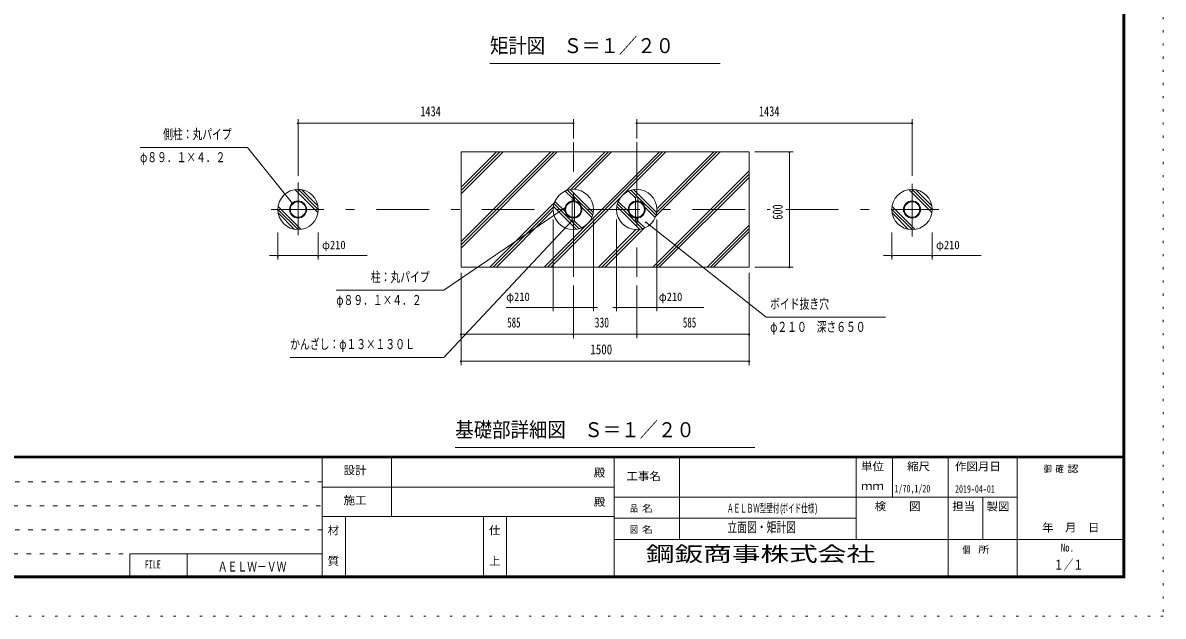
# Model space of a CAD drawing. Units: millimetres, scale not verified, with parts at other scales. Extents: x -34087 to 34090, y -14699 to 14701.
# Drawn here: x 13300 to 34090, y -14699 to -3884 of the extents above; entities that cross this region are included whole.
import ezdxf
from ezdxf.enums import TextEntityAlignment as Align

# ---------------------------------------------------------------- set-up
doc = ezdxf.new("R2010")
doc.units = ezdxf.units.MM
doc.header["$LTSCALE"] = 80
for name, pattern in [('USER1', [3, 1, -2]), ('USER3', [24, 12, -5, 2, -5]), ('USER4', [3, 0.5, -2.5])]:
    doc.linetypes.add(name, pattern=pattern)
doc.layers.add('0-1_0-F1TEXT', color=7, linetype='Continuous')
doc.layers.add('0-E_2-5DIM', color=7, linetype='Continuous')
for name, color, linetype, lineweight in [('0-6_2-02BOLD', 7, 'Continuous', 18), ('0-8_2-22CENTER', 3, 'USER3', 18), ('0-A_2-52DIM', 3, 'Continuous', 18), ('0-B_2-62HATCH', 2, 'Continuous', 18), ('0-C_F-F1PAPER', 5, 'Continuous', 18), ('0-D_F-E_J_ADD', 5, 'USER4', 18)]:
    doc.layers.add(name, color=color, linetype=linetype, lineweight=lineweight)
doc.styles.add('ＭＳ ゴシック', font='')
doc.styles.get('ＭＳ ゴシック').set_extended_font_data('MS Gothic')

msp = doc.modelspace()

# ---------------------------------------------------------------- linework, layer by layer
at = {"layer": '0-6_2-02BOLD'}
for p, q in [((23314.23, -7146.91), (23314.23, -7425.67)), ((23359.73, -7425.67), (23359.73, -7146.91)), ((24469.23, -7146.91), (24469.23, -7425.67)), ((24514.73, -7425.67), (24514.73, -7146.91)), ((23359.73, -7513.79), (23359.73, -7440.55)), ((24514.73, -7513.79), (24514.73, -7440.55))]:
    msp.add_line(p, q, dxfattribs=at)
msp.add_lwpolyline([(21289.48, -8336.29), (21289.48, -6236.29), (26539.48, -6236.29), (26539.48, -8336.29)], close=True, dxfattribs=at)
for points in [[(23359.73, -7132.03), (23359.73, -7058.79), (23314.23, -7058.79), (23314.23, -7132.04)], [(24514.73, -7132.03), (24514.73, -7058.79), (24469.23, -7058.79), (24469.23, -7132.04)], [(23314.23, -7440.55), (23314.23, -7513.79), (23359.73, -7513.79)], [(24469.23, -7440.55), (24469.23, -7513.79), (24514.73, -7513.79)]]:
    msp.add_lwpolyline(points, dxfattribs=at)
for centre, radius in [((18317.98, -7286.29), 367.5), ((23336.98, -7286.29), 367.5), ((24491.98, -7286.29), 367.5), ((29510.98, -7286.29), 367.5), ((18317.98, -7286.29), 155.93), ((18317.98, -7286.29), 141.22), ((23336.98, -7286.29), 155.93), ((23336.98, -7286.29), 141.22), ((24491.98, -7286.29), 155.93), ((24491.98, -7286.29), 141.22), ((29510.98, -7286.29), 155.93), ((29510.98, -7286.29), 141.22)]:
    msp.add_circle(centre, radius, dxfattribs=at)
at = {"layer": '0-8_2-22CENTER'}
for p, q in [((23336.98, -8511.29), (23336.98, -6061.29)), ((24491.98, -6061.29), (24491.98, -8511.29)), ((18317.98, -6796.29), (18317.98, -7776.29)), ((29510.98, -7776.29), (29510.98, -6796.29)), ((17827.98, -7286.29), (26921.62, -7286.29)), ((27209.33, -7286.29), (30000.98, -7286.29))]:
    msp.add_line(p, q, dxfattribs=at)
at = {"layer": '0-A_2-52DIM'}
for p, q in [((26014.48, -4626.29), (21814.48, -4626.29)), ((18331.98, -5711.72), (18303.98, -5711.72)), ((18317.98, -5641.72), (18317.98, -6674.74)), ((23336.98, -5711.72), (18317.98, -5711.72)), ((23350.98, -5711.72), (23322.98, -5711.72)), ((23336.98, -5991.81), (23336.98, -5641.72)), ((24505.98, -5711.72), (24477.98, -5711.72)), ((24491.98, -5641.72), (24491.98, -5991.81)), ((29510.98, -5711.72), (24491.98, -5711.72)), ((29524.98, -5711.72), (29496.98, -5711.72)), ((29510.98, -6674.74), (29510.98, -5641.72)), ((27344.47, -6236.29), (26644.48, -6236.29)), ((27288.48, -6236.29), (27260.48, -6236.29)), ((27274.48, -8336.29), (27274.48, -6236.29)), ((18228.76, -7178.63), (18200.76, -7178.63)), ((20974.49, -8756.29), (23192.13, -7250.86)), ((23206.13, -7250.86), (23178.13, -7250.86)), ((22969.48, -9141.29), (22969.48, -7469.29)), ((23336.29, -7481.68), (23308.29, -7481.68)), ((23704.47, -7469.29), (23704.47, -9141.29)), ((24124.48, -9141.29), (24124.48, -7469.29)), ((24859.48, -9141.29), (24859.48, -7469.29)), ((24671.91, -7515.31), (24643.91, -7515.31)), ((17950.47, -8196.29), (17950.47, -7706.29)), ((18685.48, -7706.29), (18685.48, -8196.29)), ((29143.47, -8196.29), (29143.47, -7706.29)), ((29878.48, -7706.29), (29878.48, -8196.29)), ((17795.09, -8126.29), (19577.97, -8126.29)), ((17964.47, -8126.29), (17936.47, -8126.29)), ((18699.48, -8126.29), (18671.48, -8126.29)), ((28988.08, -8126.29), (30770.97, -8126.29)), ((29157.47, -8126.29), (29129.47, -8126.29)), ((29892.48, -8126.29), (29864.48, -8126.29)), ((21289.48, -10121.29), (21289.48, -8441.29)), ((26539.48, -8441.29), (26539.48, -10121.29)), ((27344.47, -8336.29), (26644.48, -8336.29)), ((27288.48, -8336.29), (27260.48, -8336.29)), ((23336.98, -8670.56), (23336.98, -9631.29)), ((24491.98, -8670.56), (24491.98, -9631.29)), ((19014.48, -8756.29), (20974.49, -8756.29)), ((23774.48, -9071.29), (22111.98, -9071.29)), ((22983.48, -9071.29), (22955.48, -9071.29)), ((23718.47, -9071.29), (23690.47, -9071.29)), ((25716.97, -9071.29), (24054.48, -9071.29)), ((24138.48, -9071.29), (24110.48, -9071.29)), ((24873.48, -9071.29), (24845.48, -9071.29)), ((21303.48, -9561.29), (21275.48, -9561.29)), ((21289.48, -9561.29), (26539.48, -9561.29)), ((23350.98, -9561.29), (23322.98, -9561.29)), ((24505.98, -9561.29), (24477.98, -9561.29)), ((26553.48, -9561.29), (26525.48, -9561.29)), ((21303.48, -10051.29), (21275.48, -10051.29)), ((26539.48, -10051.29), (21289.48, -10051.29)), ((26553.48, -10051.29), (26525.48, -10051.29)), ((21184.48, -11626.29), (26644.48, -11626.29))]:
    msp.add_line(p, q, dxfattribs=at)
for points in [[(15436.7, -6153.89), (17396.68, -6153.89), (18214.76, -7178.63)], [(23322.29, -7481.68), (20974.49, -9981.29), (18174.48, -9981.29)], [(24657.91, -7515.31), (26854.48, -9246.29), (29024.48, -9246.29)]]:
    msp.add_lwpolyline(points, dxfattribs=at)
for centre in [(18317.98, -5711.72), (23336.98, -5711.72), (24491.98, -5711.72), (29510.98, -5711.72), (27274.48, -6236.29), (18214.76, -7178.63), (23192.13, -7250.86), (23322.29, -7481.68), (24657.91, -7515.31), (17950.47, -8126.29), (18685.48, -8126.29), (29143.47, -8126.29), (29878.48, -8126.29), (27274.48, -8336.29), (22969.48, -9071.29), (23704.47, -9071.29), (24124.48, -9071.29), (24859.48, -9071.29), (21289.48, -9561.29), (23336.98, -9561.29), (24491.98, -9561.29), (26539.48, -9561.29), (21289.48, -10051.29), (26539.48, -10051.29)]:
    msp.add_arc(centre, 14, 180, 0, dxfattribs=at)
at = {"layer": '0-B_2-62HATCH'}
for p, q in [((23043.98, -6236.29), (21289.48, -7990.79)), ((21289.48, -7931.4), (22984.58, -6236.29)), ((22925.18, -6236.29), (21289.48, -7872)), ((21289.48, -7000.84), (22054.03, -6236.29)), ((21994.64, -6236.29), (21289.48, -6941.45)), ((21289.48, -6882.05), (21935.24, -6236.29)), ((22864.48, -8336.29), (24964.48, -6236.29)), ((23210.01, -6941.42), (23915.14, -6236.29)), ((23974.53, -6236.29), (23288.87, -6921.95)), ((23351.16, -6919.06), (24033.93, -6236.29)), ((24905.09, -6236.29), (23616.52, -7524.85)), ((25023.88, -6236.29), (24253.43, -7006.73)), ((24836.84, -7413.27), (26013.82, -6236.29)), ((25954.43, -6236.29), (24856.32, -7334.4)), ((24859.21, -7272.12), (25895.03, -6236.29)), ((24784.99, -8336.29), (26539.48, -6581.79)), ((26539.48, -6641.19), (24844.38, -8336.29)), ((24903.78, -8336.29), (26539.48, -6700.59)), ((18681.15, -7342.58), (18261.7, -6923.13)), ((18316.76, -6918.79), (18685.48, -7287.51)), ((18679.91, -7222.55), (18381.72, -6924.36)), ((24212.43, -7047.75), (22923.88, -8336.29)), ((23314.23, -7075.45), (23188.78, -6950)), ((23356.97, -7058.79), (23232.22, -6934.04)), ((23280.7, -6923.13), (23700.14, -7342.57)), ((23689.23, -7391.06), (23359.73, -7061.55)), ((24469.23, -7075.45), (24343.79, -6950)), ((24387.22, -6934.04), (24511.97, -7058.79)), ((24855.15, -7342.57), (24435.7, -6923.13)), ((24514.73, -7061.55), (24844.23, -7391.06)), ((29454.7, -6923.13), (29874.14, -7342.58)), ((29878.48, -7287.51), (29509.75, -6918.79)), ((29574.72, -6924.36), (29872.91, -7222.55)), ((17954.81, -7230.01), (18374.25, -7649.46)), ((21815.13, -8336.29), (22992.11, -7159.32)), ((22972.65, -7238.18), (21874.53, -8336.29)), ((22973.82, -7230.01), (23393.26, -7649.46)), ((22984.73, -7181.53), (23314.23, -7511.03)), ((23185.4, -7322.79), (23000.69, -7138.09)), ((23373.48, -7134.7), (23359.73, -7120.95)), ((23488.57, -7249.8), (23673.28, -7434.49)), ((24128.82, -7230.01), (24548.26, -7649.46)), ((24469.23, -7511.03), (24139.73, -7181.53)), ((24155.69, -7138.09), (24340.4, -7322.79)), ((24528.48, -7134.7), (24514.73, -7120.95)), ((24828.28, -7434.49), (24643.57, -7249.8)), ((29147.81, -7230.01), (29567.25, -7649.46)), ((18319.19, -7653.79), (17950.48, -7285.07)), ((17956.05, -7350.04), (18254.23, -7648.22)), ((21933.93, -8336.29), (22969.75, -7300.47)), ((23314.23, -7451.63), (23300.48, -7437.88)), ((24455.48, -7437.88), (24469.23, -7451.63)), ((29512.19, -7653.79), (29143.48, -7285.07)), ((29149.05, -7350.04), (29447.23, -7648.22)), ((23575.53, -7565.84), (22805.08, -8336.29)), ((23316.99, -7513.79), (23441.74, -7638.54)), ((23485.18, -7622.59), (23359.73, -7497.13)), ((23795.03, -8336.29), (24477.81, -7653.52)), ((24540.09, -7650.63), (23854.43, -8336.29)), ((24618.96, -7631.16), (23913.83, -8336.29)), ((24596.75, -7638.54), (24471.99, -7513.79)), ((24514.73, -7497.13), (24640.18, -7622.59)), ((26539.48, -7571.74), (25774.93, -8336.29)), ((25834.33, -8336.29), (26539.48, -7631.14)), ((26539.48, -7690.54), (25893.73, -8336.29))]:
    msp.add_line(p, q, dxfattribs=at)
at = {"layer": '0-C_F-F1PAPER'}
for p, q in [((33354.59, -11780.19), (-6755.4, -11780.19)), ((-6755.4, -11783.7), (33354.59, -11783.7)), ((33354.59, -11787.19), (-6755.4, -11787.19)), ((-6755.4, -11790.69), (33354.59, -11790.69)), ((33354.59, -11794.19), (-6755.4, -11794.19)), ((-6755.4, -11797.69), (33354.59, -11797.69)), ((33354.59, -11801.19), (-6755.4, -11801.19)), ((-6755.4, -11804.69), (33354.59, -11804.69)), ((33354.59, -11808.19), (-6755.4, -11808.19)), ((-6755.4, -11811.69), (33354.59, -11811.69)), ((33354.59, -11815.19), (-6755.4, -11815.19)), ((18759.6, -13999.19), (18759.6, -11815.19)), ((20019.6, -11815.19), (20019.6, -12879.19)), ((24079.6, -11815.19), (24079.6, -13999.19)), ((25269.6, -13299.19), (25269.6, -11815.19)), ((28489.6, -13299.19), (28489.6, -11815.19)), ((29154.6, -11815.19), (29154.6, -12529.19)), ((30169.6, -13999.19), (30169.6, -11815.19)), ((31429.6, -13999.19), (31429.6, -11815.19)), ((24079.6, -12347.19), (18759.6, -12347.19)), ((31429.6, -12529.19), (24079.6, -12529.19)), ((30799.59, -12529.19), (30799.59, -13299.19)), ((18759.6, -12879.19), (24079.6, -12879.19)), ((19179.6, -12879.19), (19179.6, -13999.19)), ((21699.6, -13999.19), (21699.6, -12879.19)), ((22119.6, -12879.19), (22119.6, -13999.19)), ((24079.6, -12914.19), (28489.6, -12914.19)), ((24079.6, -13299.19), (33389.59, -13299.19)), ((15248.4, -13562.39), (18759.6, -13562.39)), ((15248.4, -13562.39), (15248.4, -13999.19)), ((16298.4, -13999.19), (16298.4, -13562.39))]:
    msp.add_line(p, q, dxfattribs=at)
at = {"layer": '0-C_F-F1PAPER', "color": 6, "linetype": 'USER1'}
for p, q in [((18759.6, -12251.99), (-6790.4, -12251.99)), ((-6790.4, -12688.79), (18759.6, -12688.79)), ((18759.6, -13125.59), (-6790.4, -13125.59)), ((-6790.4, -13562.39), (15248.4, -13562.39))]:
    msp.add_line(p, q, dxfattribs=at)
at = {"layer": '0-C_F-F1PAPER'}
for points in [[(33389.59, -13999.19), (33389.59, 14140.81), (-6790.4, 14140.81), (-6790.4, -13999.19)], [(33386.09, -13995.69), (33386.09, 14137.3), (-6786.9, 14137.3), (-6786.9, -13995.69)], [(33382.59, -13992.19), (-6783.4, -13992.19), (-6783.4, 14133.8), (33382.59, 14133.8)], [(33379.09, -13988.69), (33379.09, 14130.31), (-6779.9, 14130.31), (-6779.9, -13988.69)], [(33375.59, -13985.19), (-6776.4, -13985.19), (-6776.4, 14126.8), (33375.59, 14126.8)], [(33372.09, -13981.69), (33372.09, 14123.3), (-6772.9, 14123.3), (-6772.9, -13981.69)], [(33368.59, -13978.19), (-6769.4, -13978.19), (-6769.4, 14119.8), (33368.59, 14119.8)], [(33365.1, -13974.69), (33365.1, 14116.31), (-6765.9, 14116.31), (-6765.9, -13974.69)], [(33361.59, -13971.19), (33361.59, 14112.81), (-6762.4, 14112.81), (-6762.4, -13971.19)], [(33358.09, -13967.69), (33358.09, 14109.3), (-6758.9, 14109.3), (-6758.9, -13967.69)], [(33354.59, -13964.19), (-6755.4, -13964.19), (-6755.4, 14105.8), (33354.59, 14105.8)]]:
    msp.add_lwpolyline(points, close=True, dxfattribs=at)
at = {"layer": '0-D_F-E_J_ADD'}
msp.add_lwpolyline([(34089.6, -14699.19), (-7490.4, -14699.19), (-7490.4, 14700.81), (34089.6, 14700.81)], close=True, dxfattribs=at)

# ---------------------------------------------------------------- texts
at = {"layer": '0-1_0-F1TEXT', "style": 'ＭＳ ゴシック'}
for s, height, width, p in [('1/70,1/20', 136.8, 0.65, (29191.25, -12482.57)), ('2019-04-01', 136.8, 0.65, (30294.6, -12489.49)), ('ＡＥＬＢＷ型壁付(', 155, 0.55, (26138.62, -12856.87)), ('ボイド仕様)', 155, 0.55, (27132.33, -12856.87)), ('立面図・矩計図', 182.3, 0.7, (26144.6, -13221.82)), ('ＡＥＬＷ－ＶＷ', 182.3, 0.7, (16854.5, -13940.15)), ('１／１', 182.3, 0.7, (32094.59, -13907.49))]:
    msp.add_text(s, height=height, dxfattribs=dict(at, width=width)).set_placement(p, align=Align.BOTTOM_LEFT)
at = {"layer": '0-A_2-52DIM', "color": 7, "style": 'ＭＳ ゴシック'}
for s, height, width, p in [('矩計図\u3000Ｓ＝１／２０', 273.5, 0.9, (21814.48, -4518.99)), ('1434', 182.3, 0.75, (20546.75, -5641.72)), ('1434', 182.3, 0.75, (26720.75, -5641.72)), ('側柱：丸パイプ', 182.3, 0.7, (15856.68, -6059.02)), ('φ８９．１×４．２', 182.3, 0.7, (15436.7, -6479.02)), ('φ210', 155, 0.9, (18755.48, -8056.29)), ('φ210', 155, 0.9, (29948.48, -8056.29)), ('柱：丸パイプ', 182.3, 0.7, (19644.48, -8661.42)), ('φ８９．１×４．２', 182.3, 0.7, (19014.48, -9081.42)), ('φ210', 155, 0.9, (22111.98, -9001.29)), ('φ210', 155, 0.9, (24894.48, -9001.29)), ('ボイド抜き穴', 182.3, 0.7, (26924.48, -9151.42)), ('585', 182.3, 0.65, (22131.37, -9491.29)), ('330', 182.3, 0.7, (23725.72, -9491.29)), ('585', 182.3, 0.65, (25333.87, -9491.29)), ('φ２１０\u3000深さ６５０', 182.3, 0.7, (26924.48, -9571.42)), ('かんざし：φ１３×１３０Ｌ', 182.3, 0.7, (18174.48, -9886.42)), ('1500', 182.3, 0.8, (23647.1, -9981.29)), ('基礎部詳細図\u3000Ｓ＝１／２０', 273.5, 0.9, (21184.48, -11518.98))]:
    msp.add_text(s, height=height, dxfattribs=dict(at, width=width)).set_placement(p, align=Align.BOTTOM_LEFT)
at = {"layer": '0-A_2-52DIM', "color": 7, "style": 'ＭＳ ゴシック', "width": 0.75}
msp.add_text('600', height=182.3, rotation=90, dxfattribs=at).set_placement((27204.48, -7472.29), align=Align.BOTTOM_LEFT)
at = {"layer": '0-C_F-F1PAPER', "color": 7, "style": 'ＭＳ ゴシック'}
for s, height, width, p in [('設計', 145.9, 1.05, (19148.1, -12156.56)), ('殿', 145.9, 1.05, (23708.6, -12201.3)), ('工事名', 145.9, 1.05, (24303.6, -12264.3)), ('単位', 145.9, 1.05, (28580.6, -12085.8)), ('縮尺', 145.9, 1.05, (29420.6, -12085.8)), ('作図月日', 145.9, 1.05, (30294.05, -12087.23)), ('御 ', 124, 0.85, (31909.45, -12115.39)), ('確 ', 124, 0.85, (32125.59, -12115.39)), ('認', 124, 1.2, (32341.73, -12115.39)), ('ｍｍ', 145.9, 1.05, (28580.6, -12442.8)), ('施工', 145.9, 1.05, (19148.1, -12705.3)), ('殿', 145.9, 1.05, (23708.6, -12733.3)), ('品 ', 124, 0.85, (24368.35, -12833.69)), ('名', 124, 1.2, (24584.49, -12833.69)), ('検\u3000\u3000図', 145.9, 1.05, (28829.1, -12813.8)), ('担当', 145.9, 1.05, (30243.1, -12813.8)), ('製図', 145.9, 1.05, (30867.47, -12817.23)), ('材', 145.9, 1.05, (18857.6, -13251.3)), ('仕', 145.9, 1.05, (21797.6, -13251.3)), ('図 ', 124, 0.85, (24368.35, -13218.69)), ('名', 124, 1.2, (24584.49, -13218.69)), ('\u3000年\u3000月\u3000日', 145.9, 1.05, (31672.83, -13201.49)), ('個  ', 124, 0.85, (30428.6, -13586.19)), ('所', 124, 1.2, (30716.78, -13586.19)), ('No.', 145.9, 0.8, (32224.1, -13566.3)), ('FILE', 145.9, 0.7, (15523.15, -13872.9)), ('質', 145.9, 1.05, (18857.6, -13811.3)), ('上', 145.9, 1.05, (21797.6, -13811.3))]:
    msp.add_text(s, height=height, dxfattribs=dict(at, width=width)).set_placement(p, align=Align.BOTTOM_LEFT)
at = {"layer": '0-E_2-5DIM', "style": 'ＭＳ ゴシック', "width": 1.4}
msp.add_text('鋼鈑商事株式会社', height=273.5, dxfattribs=at).set_placement((24658.1, -13782.72), align=Align.BOTTOM_LEFT)

doc.saveas('drawing.dxf')
